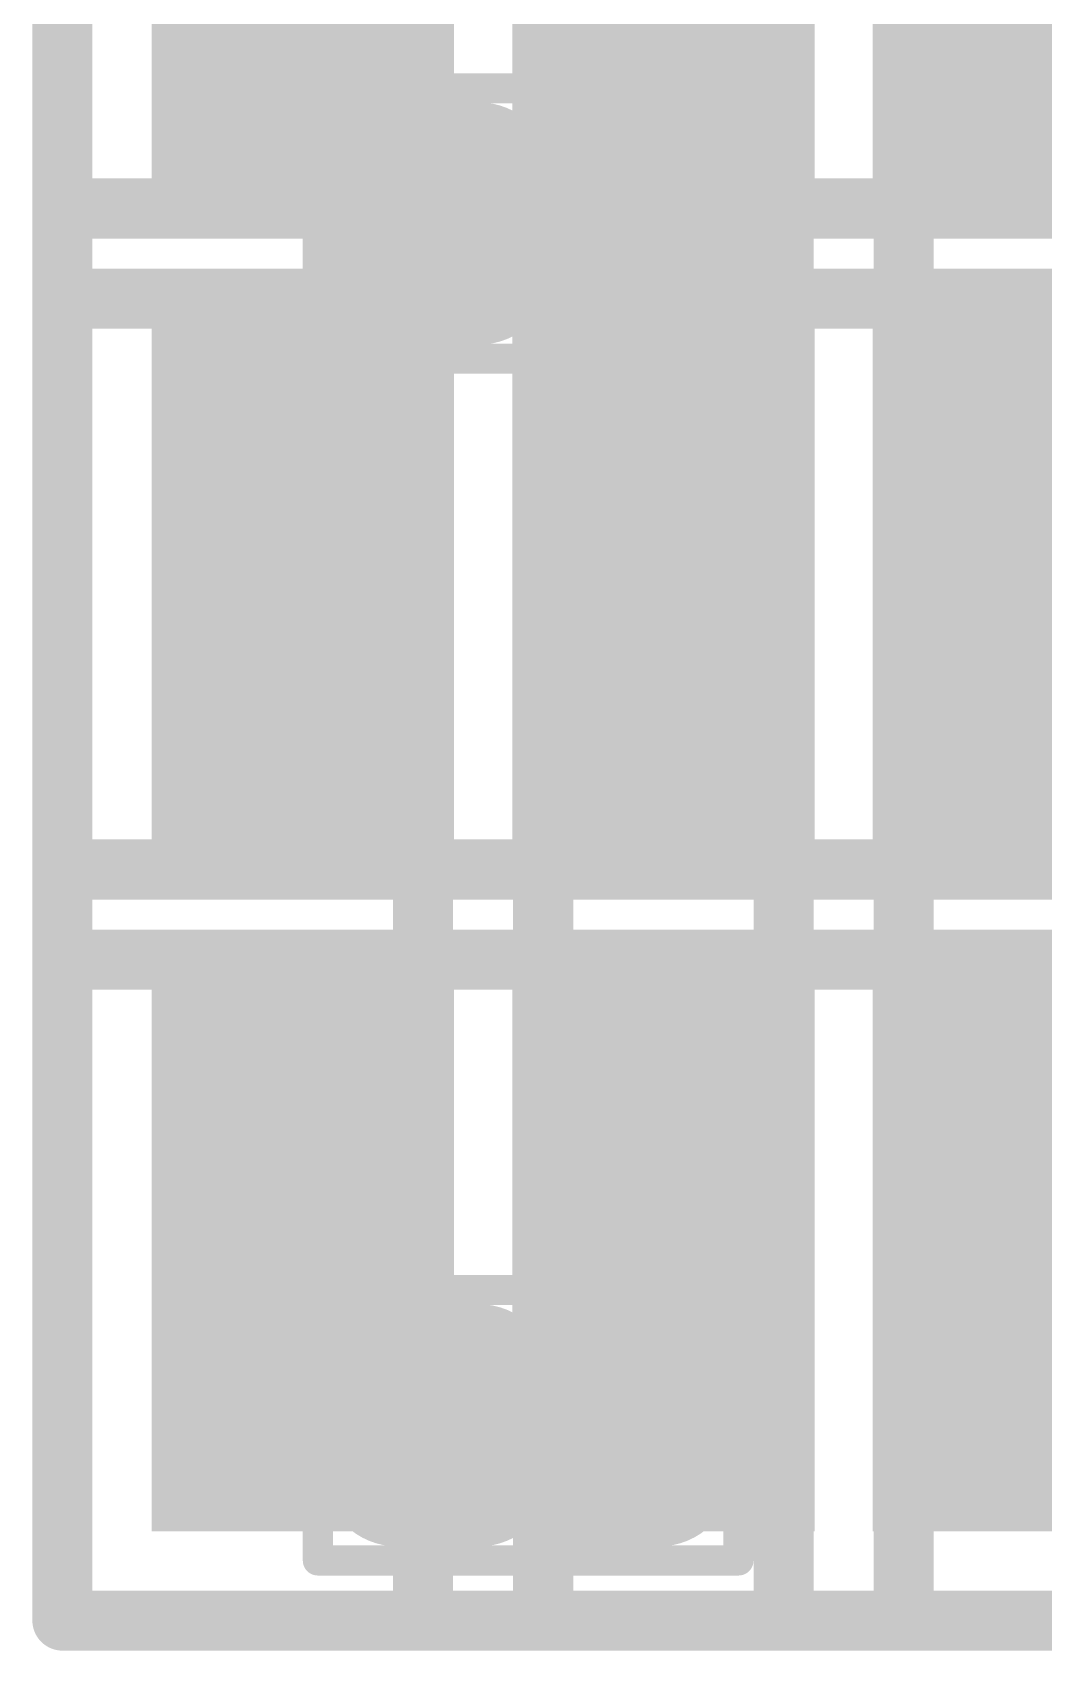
# Model space of a CAD drawing. Header units: millimetres. Extents: x 169 to 355, y 129 to 253.
# Drawn here: x 199.175 to 200.858, y 140.625 to 143.318 of the extents above; entities that cross this region are included whole.
import ezdxf

# ---------------------------------------------------------------- set-up
doc = ezdxf.new("R2010")
doc.units = ezdxf.units.MM
for name, color, linetype in [('BottomLayer', 5, 'Continuous'), ('BottomPaste', 16, 'Continuous'), ('BottomSolder', 6, 'Continuous'), ('Mechanical1', 6, 'Continuous'), ('Mechanical15', 56, 'Continuous'), ('TopLayer', 1, 'Continuous'), ('TopPaste', 8, 'Continuous'), ('TopSolder', 216, 'Continuous')]:
    doc.layers.add(name, color=color, linetype=linetype)

# ---------------------------------------------------------------- blocks, each defined once
blk = doc.blocks.new('R0201________B_250')
at = {"layer": 'BottomLayer'}
for points in [[(-0.075, -0.15), (-0.075, 0.15), (-0.375, -0.15), (-0.375, 0.15)], [(0.375, -0.15), (0.375, 0.15), (0.075, -0.15), (0.075, 0.15)]]:
    blk.add_solid(points, dxfattribs=at)
at = {"layer": 'BottomPaste'}
for points in [[(-0.075, -0.15), (-0.075, 0.15), (-0.375, -0.15), (-0.375, 0.15)], [(0.375, -0.15), (0.375, 0.15), (0.075, -0.15), (0.075, 0.15)]]:
    blk.add_solid(points, dxfattribs=at)
at = {"layer": 'BottomSolder'}
for points in [[(0.0266, -0.2516), (0.0266, 0.2516), (-0.4766, -0.2516), (-0.4766, 0.2516)], [(0.4766, -0.2516), (0.4766, 0.2516), (-0.0266, -0.2516), (-0.0266, 0.2516)]]:
    blk.add_solid(points, dxfattribs=at)
at = {"layer": 'Mechanical1', "const_width": 0.1}
for points in [[(-0.2999, 0.1499), (-0.2999, -0.15)], [(-0.2999, 0.1499), (0.3001, 0.1499)], [(0.3001, 0.1499), (0.3001, -0.15)], [(-0.2999, -0.15), (0.3001, -0.15)]]:
    blk.add_lwpolyline(points, dxfattribs=at)
at = {"layer": 'Mechanical1', "const_width": 0.05}
for points in [[(-0.3249, 0.1499, 1), (-0.2749, 0.1499, 1)], [(-0.3249, 0.1499, 1), (-0.2749, 0.1499, 1)], [(0.2751, 0.1499, 1), (0.3251, 0.1499, 1)], [(0.2751, 0.1499, 1), (0.3251, 0.1499, 1)], [(-0.3249, -0.15, 1), (-0.2749, -0.15, 1)], [(-0.3249, -0.15, 1), (-0.2749, -0.15, 1)], [(0.2751, -0.15, 1), (0.3251, -0.15, 1)], [(0.2751, -0.15, 1), (0.3251, -0.15, 1)]]:
    blk.add_lwpolyline(points, format="xyb", close=True, dxfattribs=at)
at = {"layer": 'Mechanical15', "const_width": 0.1}
for points in [[(-0.625, 0.4), (-0.625, -0.4)], [(-0.625, 0.4), (0.625, 0.4)], [(0.625, 0.4), (0.625, -0.4)], [(0, 0.15), (0, -0.15)], [(-0.15, 0), (0.15, 0)], [(-0.625, -0.4), (0.625, -0.4)]]:
    blk.add_lwpolyline(points, dxfattribs=at)
at = {"layer": 'Mechanical15', "const_width": 0.05}
for points in [[(-0.65, 0.4, 1), (-0.6, 0.4, 1)], [(-0.65, 0.4, 1), (-0.6, 0.4, 1)], [(0.6, 0.4, 1), (0.65, 0.4, 1)], [(0.6, 0.4, 1), (0.65, 0.4, 1)], [(-0.025, 0.15, 1), (0.025, 0.15, 1)], [(-0.175, 0, 1), (-0.125, 0, 1)], [(0.125, 0, 1), (0.175, 0, 1)], [(-0.025, -0.15, 1), (0.025, -0.15, 1)], [(-0.65, -0.4, 1), (-0.6, -0.4, 1)], [(-0.65, -0.4, 1), (-0.6, -0.4, 1)], [(0.6, -0.4, 1), (0.65, -0.4, 1)], [(0.6, -0.4, 1), (0.65, -0.4, 1)]]:
    blk.add_lwpolyline(points, format="xyb", close=True, dxfattribs=at)
blk = doc.blocks.new('R0201________B_256')
at = {"layer": 'BottomLayer'}
for points in [[(-0.075, -0.15), (-0.075, 0.15), (-0.375, -0.15), (-0.375, 0.15)], [(0.375, -0.15), (0.375, 0.15), (0.075, -0.15), (0.075, 0.15)]]:
    blk.add_solid(points, dxfattribs=at)
at = {"layer": 'BottomPaste'}
for points in [[(-0.075, -0.15), (-0.075, 0.15), (-0.375, -0.15), (-0.375, 0.15)], [(0.375, -0.15), (0.375, 0.15), (0.075, -0.15), (0.075, 0.15)]]:
    blk.add_solid(points, dxfattribs=at)
at = {"layer": 'BottomSolder'}
for points in [[(0.0266, -0.2516), (0.0266, 0.2516), (-0.4766, -0.2516), (-0.4766, 0.2516)], [(0.4766, -0.2516), (0.4766, 0.2516), (-0.0266, -0.2516), (-0.0266, 0.2516)]]:
    blk.add_solid(points, dxfattribs=at)
at = {"layer": 'Mechanical1', "const_width": 0.1}
for points in [[(-0.2999, 0.1499), (-0.2999, -0.15)], [(-0.2999, 0.1499), (0.3001, 0.1499)], [(0.3001, 0.1499), (0.3001, -0.15)], [(-0.2999, -0.15), (0.3001, -0.15)]]:
    blk.add_lwpolyline(points, dxfattribs=at)
at = {"layer": 'Mechanical1', "const_width": 0.05}
for points in [[(-0.3249, 0.1499, 1), (-0.2749, 0.1499, 1)], [(-0.3249, 0.1499, 1), (-0.2749, 0.1499, 1)], [(0.2751, 0.1499, 1), (0.3251, 0.1499, 1)], [(0.2751, 0.1499, 1), (0.3251, 0.1499, 1)], [(-0.3249, -0.15, 1), (-0.2749, -0.15, 1)], [(-0.3249, -0.15, 1), (-0.2749, -0.15, 1)], [(0.2751, -0.15, 1), (0.3251, -0.15, 1)], [(0.2751, -0.15, 1), (0.3251, -0.15, 1)]]:
    blk.add_lwpolyline(points, format="xyb", close=True, dxfattribs=at)
at = {"layer": 'Mechanical15', "const_width": 0.1}
for points in [[(-0.625, 0.4), (-0.625, -0.4)], [(-0.625, 0.4), (0.625, 0.4)], [(0.625, 0.4), (0.625, -0.4)], [(0, 0.15), (0, -0.15)], [(-0.15, 0), (0.15, 0)], [(-0.625, -0.4), (0.625, -0.4)]]:
    blk.add_lwpolyline(points, dxfattribs=at)
at = {"layer": 'Mechanical15', "const_width": 0.05}
for points in [[(-0.65, 0.4, 1), (-0.6, 0.4, 1)], [(-0.65, 0.4, 1), (-0.6, 0.4, 1)], [(0.6, 0.4, 1), (0.65, 0.4, 1)], [(0.6, 0.4, 1), (0.65, 0.4, 1)], [(-0.025, 0.15, 1), (0.025, 0.15, 1)], [(-0.175, 0, 1), (-0.125, 0, 1)], [(0.125, 0, 1), (0.175, 0, 1)], [(-0.025, -0.15, 1), (0.025, -0.15, 1)], [(-0.65, -0.4, 1), (-0.6, -0.4, 1)], [(-0.65, -0.4, 1), (-0.6, -0.4, 1)], [(0.6, -0.4, 1), (0.65, -0.4, 1)], [(0.6, -0.4, 1), (0.65, -0.4, 1)]]:
    blk.add_lwpolyline(points, format="xyb", close=True, dxfattribs=at)
blk = doc.blocks.new('R0201________B_260')
at = {"layer": 'BottomLayer'}
for points in [[(-0.075, -0.15), (-0.075, 0.15), (-0.375, -0.15), (-0.375, 0.15)], [(0.375, -0.15), (0.375, 0.15), (0.075, -0.15), (0.075, 0.15)]]:
    blk.add_solid(points, dxfattribs=at)
at = {"layer": 'BottomPaste'}
for points in [[(-0.075, -0.15), (-0.075, 0.15), (-0.375, -0.15), (-0.375, 0.15)], [(0.375, -0.15), (0.375, 0.15), (0.075, -0.15), (0.075, 0.15)]]:
    blk.add_solid(points, dxfattribs=at)
at = {"layer": 'BottomSolder'}
for points in [[(0.0266, -0.2516), (0.0266, 0.2516), (-0.4766, -0.2516), (-0.4766, 0.2516)], [(0.4766, -0.2516), (0.4766, 0.2516), (-0.0266, -0.2516), (-0.0266, 0.2516)]]:
    blk.add_solid(points, dxfattribs=at)
at = {"layer": 'Mechanical1', "const_width": 0.1}
for points in [[(-0.2999, 0.1499), (-0.2999, -0.15)], [(-0.2999, 0.1499), (0.3001, 0.1499)], [(0.3001, 0.1499), (0.3001, -0.15)], [(-0.2999, -0.15), (0.3001, -0.15)]]:
    blk.add_lwpolyline(points, dxfattribs=at)
at = {"layer": 'Mechanical1', "const_width": 0.05}
for points in [[(-0.3249, 0.1499, 1), (-0.2749, 0.1499, 1)], [(-0.3249, 0.1499, 1), (-0.2749, 0.1499, 1)], [(0.2751, 0.1499, 1), (0.3251, 0.1499, 1)], [(0.2751, 0.1499, 1), (0.3251, 0.1499, 1)], [(-0.3249, -0.15, 1), (-0.2749, -0.15, 1)], [(-0.3249, -0.15, 1), (-0.2749, -0.15, 1)], [(0.2751, -0.15, 1), (0.3251, -0.15, 1)], [(0.2751, -0.15, 1), (0.3251, -0.15, 1)]]:
    blk.add_lwpolyline(points, format="xyb", close=True, dxfattribs=at)
at = {"layer": 'Mechanical15', "const_width": 0.1}
for points in [[(-0.625, 0.4), (-0.625, -0.4)], [(-0.625, 0.4), (0.625, 0.4)], [(0.625, 0.4), (0.625, -0.4)], [(0, 0.15), (0, -0.15)], [(-0.15, 0), (0.15, 0)], [(-0.625, -0.4), (0.625, -0.4)]]:
    blk.add_lwpolyline(points, dxfattribs=at)
at = {"layer": 'Mechanical15', "const_width": 0.05}
for points in [[(-0.65, 0.4, 1), (-0.6, 0.4, 1)], [(-0.65, 0.4, 1), (-0.6, 0.4, 1)], [(0.6, 0.4, 1), (0.65, 0.4, 1)], [(0.6, 0.4, 1), (0.65, 0.4, 1)], [(-0.025, 0.15, 1), (0.025, 0.15, 1)], [(-0.175, 0, 1), (-0.125, 0, 1)], [(0.125, 0, 1), (0.175, 0, 1)], [(-0.025, -0.15, 1), (0.025, -0.15, 1)], [(-0.65, -0.4, 1), (-0.6, -0.4, 1)], [(-0.65, -0.4, 1), (-0.6, -0.4, 1)], [(0.6, -0.4, 1), (0.65, -0.4, 1)], [(0.6, -0.4, 1), (0.65, -0.4, 1)]]:
    blk.add_lwpolyline(points, format="xyb", close=True, dxfattribs=at)
blk = doc.blocks.new('R0201________B_268')
at = {"layer": 'BottomLayer'}
for points in [[(-0.075, -0.15), (-0.075, 0.15), (-0.375, -0.15), (-0.375, 0.15)], [(0.375, -0.15), (0.375, 0.15), (0.075, -0.15), (0.075, 0.15)]]:
    blk.add_solid(points, dxfattribs=at)
at = {"layer": 'BottomPaste'}
for points in [[(-0.075, -0.15), (-0.075, 0.15), (-0.375, -0.15), (-0.375, 0.15)], [(0.375, -0.15), (0.375, 0.15), (0.075, -0.15), (0.075, 0.15)]]:
    blk.add_solid(points, dxfattribs=at)
at = {"layer": 'BottomSolder'}
for points in [[(0.0266, -0.2516), (0.0266, 0.2516), (-0.4766, -0.2516), (-0.4766, 0.2516)], [(0.4766, -0.2516), (0.4766, 0.2516), (-0.0266, -0.2516), (-0.0266, 0.2516)]]:
    blk.add_solid(points, dxfattribs=at)
at = {"layer": 'Mechanical1', "const_width": 0.1}
for points in [[(-0.2999, 0.1499), (-0.2999, -0.15)], [(-0.2999, 0.1499), (0.3001, 0.1499)], [(0.3001, 0.1499), (0.3001, -0.15)], [(-0.2999, -0.15), (0.3001, -0.15)]]:
    blk.add_lwpolyline(points, dxfattribs=at)
at = {"layer": 'Mechanical1', "const_width": 0.05}
for points in [[(-0.3249, 0.1499, 1), (-0.2749, 0.1499, 1)], [(-0.3249, 0.1499, 1), (-0.2749, 0.1499, 1)], [(0.2751, 0.1499, 1), (0.3251, 0.1499, 1)], [(0.2751, 0.1499, 1), (0.3251, 0.1499, 1)], [(-0.3249, -0.15, 1), (-0.2749, -0.15, 1)], [(-0.3249, -0.15, 1), (-0.2749, -0.15, 1)], [(0.2751, -0.15, 1), (0.3251, -0.15, 1)], [(0.2751, -0.15, 1), (0.3251, -0.15, 1)]]:
    blk.add_lwpolyline(points, format="xyb", close=True, dxfattribs=at)
at = {"layer": 'Mechanical15', "const_width": 0.1}
for points in [[(-0.625, 0.4), (-0.625, -0.4)], [(-0.625, 0.4), (0.625, 0.4)], [(0.625, 0.4), (0.625, -0.4)], [(0, 0.15), (0, -0.15)], [(-0.15, 0), (0.15, 0)], [(-0.625, -0.4), (0.625, -0.4)]]:
    blk.add_lwpolyline(points, dxfattribs=at)
at = {"layer": 'Mechanical15', "const_width": 0.05}
for points in [[(-0.65, 0.4, 1), (-0.6, 0.4, 1)], [(-0.65, 0.4, 1), (-0.6, 0.4, 1)], [(0.6, 0.4, 1), (0.65, 0.4, 1)], [(0.6, 0.4, 1), (0.65, 0.4, 1)], [(-0.025, 0.15, 1), (0.025, 0.15, 1)], [(-0.175, 0, 1), (-0.125, 0, 1)], [(0.125, 0, 1), (0.175, 0, 1)], [(-0.025, -0.15, 1), (0.025, -0.15, 1)], [(-0.65, -0.4, 1), (-0.6, -0.4, 1)], [(-0.65, -0.4, 1), (-0.6, -0.4, 1)], [(0.6, -0.4, 1), (0.65, -0.4, 1)], [(0.6, -0.4, 1), (0.65, -0.4, 1)]]:
    blk.add_lwpolyline(points, format="xyb", close=True, dxfattribs=at)
blk = doc.blocks.new('R0201________B_278')
at = {"layer": 'BottomLayer'}
for points in [[(-0.075, -0.15), (-0.075, 0.15), (-0.375, -0.15), (-0.375, 0.15)], [(0.375, -0.15), (0.375, 0.15), (0.075, -0.15), (0.075, 0.15)]]:
    blk.add_solid(points, dxfattribs=at)
at = {"layer": 'BottomPaste'}
for points in [[(-0.075, -0.15), (-0.075, 0.15), (-0.375, -0.15), (-0.375, 0.15)], [(0.375, -0.15), (0.375, 0.15), (0.075, -0.15), (0.075, 0.15)]]:
    blk.add_solid(points, dxfattribs=at)
at = {"layer": 'BottomSolder'}
for points in [[(0.0266, -0.2516), (0.0266, 0.2516), (-0.4766, -0.2516), (-0.4766, 0.2516)], [(0.4766, -0.2516), (0.4766, 0.2516), (-0.0266, -0.2516), (-0.0266, 0.2516)]]:
    blk.add_solid(points, dxfattribs=at)
at = {"layer": 'Mechanical1', "const_width": 0.1}
for points in [[(-0.2999, 0.1499), (-0.2999, -0.15)], [(-0.2999, 0.1499), (0.3001, 0.1499)], [(0.3001, 0.1499), (0.3001, -0.15)], [(-0.2999, -0.15), (0.3001, -0.15)]]:
    blk.add_lwpolyline(points, dxfattribs=at)
at = {"layer": 'Mechanical1', "const_width": 0.05}
for points in [[(-0.3249, 0.1499, 1), (-0.2749, 0.1499, 1)], [(-0.3249, 0.1499, 1), (-0.2749, 0.1499, 1)], [(0.2751, 0.1499, 1), (0.3251, 0.1499, 1)], [(0.2751, 0.1499, 1), (0.3251, 0.1499, 1)], [(-0.3249, -0.15, 1), (-0.2749, -0.15, 1)], [(-0.3249, -0.15, 1), (-0.2749, -0.15, 1)], [(0.2751, -0.15, 1), (0.3251, -0.15, 1)], [(0.2751, -0.15, 1), (0.3251, -0.15, 1)]]:
    blk.add_lwpolyline(points, format="xyb", close=True, dxfattribs=at)
at = {"layer": 'Mechanical15', "const_width": 0.1}
for points in [[(-0.625, 0.4), (-0.625, -0.4)], [(-0.625, 0.4), (0.625, 0.4)], [(0.625, 0.4), (0.625, -0.4)], [(0, 0.15), (0, -0.15)], [(-0.15, 0), (0.15, 0)], [(-0.625, -0.4), (0.625, -0.4)]]:
    blk.add_lwpolyline(points, dxfattribs=at)
at = {"layer": 'Mechanical15', "const_width": 0.05}
for points in [[(-0.65, 0.4, 1), (-0.6, 0.4, 1)], [(-0.65, 0.4, 1), (-0.6, 0.4, 1)], [(0.6, 0.4, 1), (0.65, 0.4, 1)], [(0.6, 0.4, 1), (0.65, 0.4, 1)], [(-0.025, 0.15, 1), (0.025, 0.15, 1)], [(-0.175, 0, 1), (-0.125, 0, 1)], [(0.125, 0, 1), (0.175, 0, 1)], [(-0.025, -0.15, 1), (0.025, -0.15, 1)], [(-0.65, -0.4, 1), (-0.6, -0.4, 1)], [(-0.65, -0.4, 1), (-0.6, -0.4, 1)], [(0.6, -0.4, 1), (0.65, -0.4, 1)], [(0.6, -0.4, 1), (0.65, -0.4, 1)]]:
    blk.add_lwpolyline(points, format="xyb", close=True, dxfattribs=at)
blk = doc.blocks.new('R0201________B_301')
at = {"layer": 'BottomLayer'}
for points in [[(-0.075, -0.15), (-0.075, 0.15), (-0.375, -0.15), (-0.375, 0.15)], [(0.375, -0.15), (0.375, 0.15), (0.075, -0.15), (0.075, 0.15)]]:
    blk.add_solid(points, dxfattribs=at)
at = {"layer": 'BottomPaste'}
for points in [[(-0.075, -0.15), (-0.075, 0.15), (-0.375, -0.15), (-0.375, 0.15)], [(0.375, -0.15), (0.375, 0.15), (0.075, -0.15), (0.075, 0.15)]]:
    blk.add_solid(points, dxfattribs=at)
at = {"layer": 'BottomSolder'}
for points in [[(0.0266, -0.2516), (0.0266, 0.2516), (-0.4766, -0.2516), (-0.4766, 0.2516)], [(0.4766, -0.2516), (0.4766, 0.2516), (-0.0266, -0.2516), (-0.0266, 0.2516)]]:
    blk.add_solid(points, dxfattribs=at)
at = {"layer": 'Mechanical1', "const_width": 0.1}
for points in [[(-0.2999, 0.1499), (-0.2999, -0.15)], [(-0.2999, 0.1499), (0.3001, 0.1499)], [(0.3001, 0.1499), (0.3001, -0.15)], [(-0.2999, -0.15), (0.3001, -0.15)]]:
    blk.add_lwpolyline(points, dxfattribs=at)
at = {"layer": 'Mechanical1', "const_width": 0.05}
for points in [[(-0.3249, 0.1499, 1), (-0.2749, 0.1499, 1)], [(-0.3249, 0.1499, 1), (-0.2749, 0.1499, 1)], [(0.2751, 0.1499, 1), (0.3251, 0.1499, 1)], [(0.2751, 0.1499, 1), (0.3251, 0.1499, 1)], [(-0.3249, -0.15, 1), (-0.2749, -0.15, 1)], [(-0.3249, -0.15, 1), (-0.2749, -0.15, 1)], [(0.2751, -0.15, 1), (0.3251, -0.15, 1)], [(0.2751, -0.15, 1), (0.3251, -0.15, 1)]]:
    blk.add_lwpolyline(points, format="xyb", close=True, dxfattribs=at)
at = {"layer": 'Mechanical15', "const_width": 0.1}
for points in [[(-0.625, 0.4), (-0.625, -0.4)], [(-0.625, 0.4), (0.625, 0.4)], [(0.625, 0.4), (0.625, -0.4)], [(0, 0.15), (0, -0.15)], [(-0.15, 0), (0.15, 0)], [(-0.625, -0.4), (0.625, -0.4)]]:
    blk.add_lwpolyline(points, dxfattribs=at)
at = {"layer": 'Mechanical15', "const_width": 0.05}
for points in [[(-0.65, 0.4, 1), (-0.6, 0.4, 1)], [(-0.65, 0.4, 1), (-0.6, 0.4, 1)], [(0.6, 0.4, 1), (0.65, 0.4, 1)], [(0.6, 0.4, 1), (0.65, 0.4, 1)], [(-0.025, 0.15, 1), (0.025, 0.15, 1)], [(-0.175, 0, 1), (-0.125, 0, 1)], [(0.125, 0, 1), (0.175, 0, 1)], [(-0.025, -0.15, 1), (0.025, -0.15, 1)], [(-0.65, -0.4, 1), (-0.6, -0.4, 1)], [(-0.65, -0.4, 1), (-0.6, -0.4, 1)], [(0.6, -0.4, 1), (0.65, -0.4, 1)], [(0.6, -0.4, 1), (0.65, -0.4, 1)]]:
    blk.add_lwpolyline(points, format="xyb", close=True, dxfattribs=at)
blk = doc.blocks.new('R0201________B_309')
at = {"layer": 'BottomLayer'}
for points in [[(-0.075, -0.15), (-0.075, 0.15), (-0.375, -0.15), (-0.375, 0.15)], [(0.375, -0.15), (0.375, 0.15), (0.075, -0.15), (0.075, 0.15)]]:
    blk.add_solid(points, dxfattribs=at)
at = {"layer": 'BottomPaste'}
for points in [[(-0.075, -0.15), (-0.075, 0.15), (-0.375, -0.15), (-0.375, 0.15)], [(0.375, -0.15), (0.375, 0.15), (0.075, -0.15), (0.075, 0.15)]]:
    blk.add_solid(points, dxfattribs=at)
at = {"layer": 'BottomSolder'}
for points in [[(0.0266, -0.2516), (0.0266, 0.2516), (-0.4766, -0.2516), (-0.4766, 0.2516)], [(0.4766, -0.2516), (0.4766, 0.2516), (-0.0266, -0.2516), (-0.0266, 0.2516)]]:
    blk.add_solid(points, dxfattribs=at)
at = {"layer": 'Mechanical1', "const_width": 0.1}
for points in [[(-0.2999, 0.1499), (-0.2999, -0.15)], [(-0.2999, 0.1499), (0.3001, 0.1499)], [(0.3001, 0.1499), (0.3001, -0.15)], [(-0.2999, -0.15), (0.3001, -0.15)]]:
    blk.add_lwpolyline(points, dxfattribs=at)
at = {"layer": 'Mechanical1', "const_width": 0.05}
for points in [[(-0.3249, 0.1499, 1), (-0.2749, 0.1499, 1)], [(-0.3249, 0.1499, 1), (-0.2749, 0.1499, 1)], [(0.2751, 0.1499, 1), (0.3251, 0.1499, 1)], [(0.2751, 0.1499, 1), (0.3251, 0.1499, 1)], [(-0.3249, -0.15, 1), (-0.2749, -0.15, 1)], [(-0.3249, -0.15, 1), (-0.2749, -0.15, 1)], [(0.2751, -0.15, 1), (0.3251, -0.15, 1)], [(0.2751, -0.15, 1), (0.3251, -0.15, 1)]]:
    blk.add_lwpolyline(points, format="xyb", close=True, dxfattribs=at)
at = {"layer": 'Mechanical15', "const_width": 0.1}
for points in [[(-0.625, 0.4), (-0.625, -0.4)], [(-0.625, 0.4), (0.625, 0.4)], [(0.625, 0.4), (0.625, -0.4)], [(0, 0.15), (0, -0.15)], [(-0.15, 0), (0.15, 0)], [(-0.625, -0.4), (0.625, -0.4)]]:
    blk.add_lwpolyline(points, dxfattribs=at)
at = {"layer": 'Mechanical15', "const_width": 0.05}
for points in [[(-0.65, 0.4, 1), (-0.6, 0.4, 1)], [(-0.65, 0.4, 1), (-0.6, 0.4, 1)], [(0.6, 0.4, 1), (0.65, 0.4, 1)], [(0.6, 0.4, 1), (0.65, 0.4, 1)], [(-0.025, 0.15, 1), (0.025, 0.15, 1)], [(-0.175, 0, 1), (-0.125, 0, 1)], [(0.125, 0, 1), (0.175, 0, 1)], [(-0.025, -0.15, 1), (0.025, -0.15, 1)], [(-0.65, -0.4, 1), (-0.6, -0.4, 1)], [(-0.65, -0.4, 1), (-0.6, -0.4, 1)], [(0.6, -0.4, 1), (0.65, -0.4, 1)], [(0.6, -0.4, 1), (0.65, -0.4, 1)]]:
    blk.add_lwpolyline(points, format="xyb", close=True, dxfattribs=at)
blk = doc.blocks.new('R0201________B_321')
at = {"layer": 'BottomLayer'}
for points in [[(-0.075, -0.15), (-0.075, 0.15), (-0.375, -0.15), (-0.375, 0.15)], [(0.375, -0.15), (0.375, 0.15), (0.075, -0.15), (0.075, 0.15)]]:
    blk.add_solid(points, dxfattribs=at)
at = {"layer": 'BottomPaste'}
for points in [[(-0.075, -0.15), (-0.075, 0.15), (-0.375, -0.15), (-0.375, 0.15)], [(0.375, -0.15), (0.375, 0.15), (0.075, -0.15), (0.075, 0.15)]]:
    blk.add_solid(points, dxfattribs=at)
at = {"layer": 'BottomSolder'}
for points in [[(0.0266, -0.2516), (0.0266, 0.2516), (-0.4766, -0.2516), (-0.4766, 0.2516)], [(0.4766, -0.2516), (0.4766, 0.2516), (-0.0266, -0.2516), (-0.0266, 0.2516)]]:
    blk.add_solid(points, dxfattribs=at)
at = {"layer": 'Mechanical1', "const_width": 0.1}
for points in [[(-0.2999, 0.1499), (-0.2999, -0.15)], [(-0.2999, 0.1499), (0.3001, 0.1499)], [(0.3001, 0.1499), (0.3001, -0.15)], [(-0.2999, -0.15), (0.3001, -0.15)]]:
    blk.add_lwpolyline(points, dxfattribs=at)
at = {"layer": 'Mechanical1', "const_width": 0.05}
for points in [[(-0.3249, 0.1499, 1), (-0.2749, 0.1499, 1)], [(-0.3249, 0.1499, 1), (-0.2749, 0.1499, 1)], [(0.2751, 0.1499, 1), (0.3251, 0.1499, 1)], [(0.2751, 0.1499, 1), (0.3251, 0.1499, 1)], [(-0.3249, -0.15, 1), (-0.2749, -0.15, 1)], [(-0.3249, -0.15, 1), (-0.2749, -0.15, 1)], [(0.2751, -0.15, 1), (0.3251, -0.15, 1)], [(0.2751, -0.15, 1), (0.3251, -0.15, 1)]]:
    blk.add_lwpolyline(points, format="xyb", close=True, dxfattribs=at)
at = {"layer": 'Mechanical15', "const_width": 0.1}
for points in [[(-0.625, 0.4), (-0.625, -0.4)], [(-0.625, 0.4), (0.625, 0.4)], [(0.625, 0.4), (0.625, -0.4)], [(0, 0.15), (0, -0.15)], [(-0.15, 0), (0.15, 0)], [(-0.625, -0.4), (0.625, -0.4)]]:
    blk.add_lwpolyline(points, dxfattribs=at)
at = {"layer": 'Mechanical15', "const_width": 0.05}
for points in [[(-0.65, 0.4, 1), (-0.6, 0.4, 1)], [(-0.65, 0.4, 1), (-0.6, 0.4, 1)], [(0.6, 0.4, 1), (0.65, 0.4, 1)], [(0.6, 0.4, 1), (0.65, 0.4, 1)], [(-0.025, 0.15, 1), (0.025, 0.15, 1)], [(-0.175, 0, 1), (-0.125, 0, 1)], [(0.125, 0, 1), (0.175, 0, 1)], [(-0.025, -0.15, 1), (0.025, -0.15, 1)], [(-0.65, -0.4, 1), (-0.6, -0.4, 1)], [(-0.65, -0.4, 1), (-0.6, -0.4, 1)], [(0.6, -0.4, 1), (0.65, -0.4, 1)], [(0.6, -0.4, 1), (0.65, -0.4, 1)]]:
    blk.add_lwpolyline(points, format="xyb", close=True, dxfattribs=at)
blk = doc.blocks.new('R0201________B_341')
at = {"layer": 'BottomLayer'}
for points in [[(-0.075, -0.15), (-0.075, 0.15), (-0.375, -0.15), (-0.375, 0.15)], [(0.375, -0.15), (0.375, 0.15), (0.075, -0.15), (0.075, 0.15)]]:
    blk.add_solid(points, dxfattribs=at)
at = {"layer": 'BottomPaste'}
for points in [[(-0.075, -0.15), (-0.075, 0.15), (-0.375, -0.15), (-0.375, 0.15)], [(0.375, -0.15), (0.375, 0.15), (0.075, -0.15), (0.075, 0.15)]]:
    blk.add_solid(points, dxfattribs=at)
at = {"layer": 'BottomSolder'}
for points in [[(0.0266, -0.2516), (0.0266, 0.2516), (-0.4766, -0.2516), (-0.4766, 0.2516)], [(0.4766, -0.2516), (0.4766, 0.2516), (-0.0266, -0.2516), (-0.0266, 0.2516)]]:
    blk.add_solid(points, dxfattribs=at)
at = {"layer": 'Mechanical1', "const_width": 0.1}
for points in [[(-0.2999, 0.1499), (-0.2999, -0.15)], [(-0.2999, 0.1499), (0.3001, 0.1499)], [(0.3001, 0.1499), (0.3001, -0.15)], [(-0.2999, -0.15), (0.3001, -0.15)]]:
    blk.add_lwpolyline(points, dxfattribs=at)
at = {"layer": 'Mechanical1', "const_width": 0.05}
for points in [[(-0.3249, 0.1499, 1), (-0.2749, 0.1499, 1)], [(-0.3249, 0.1499, 1), (-0.2749, 0.1499, 1)], [(0.2751, 0.1499, 1), (0.3251, 0.1499, 1)], [(0.2751, 0.1499, 1), (0.3251, 0.1499, 1)], [(-0.3249, -0.15, 1), (-0.2749, -0.15, 1)], [(-0.3249, -0.15, 1), (-0.2749, -0.15, 1)], [(0.2751, -0.15, 1), (0.3251, -0.15, 1)], [(0.2751, -0.15, 1), (0.3251, -0.15, 1)]]:
    blk.add_lwpolyline(points, format="xyb", close=True, dxfattribs=at)
at = {"layer": 'Mechanical15', "const_width": 0.1}
for points in [[(-0.625, 0.4), (-0.625, -0.4)], [(-0.625, 0.4), (0.625, 0.4)], [(0.625, 0.4), (0.625, -0.4)], [(0, 0.15), (0, -0.15)], [(-0.15, 0), (0.15, 0)], [(-0.625, -0.4), (0.625, -0.4)]]:
    blk.add_lwpolyline(points, dxfattribs=at)
at = {"layer": 'Mechanical15', "const_width": 0.05}
for points in [[(-0.65, 0.4, 1), (-0.6, 0.4, 1)], [(-0.65, 0.4, 1), (-0.6, 0.4, 1)], [(0.6, 0.4, 1), (0.65, 0.4, 1)], [(0.6, 0.4, 1), (0.65, 0.4, 1)], [(-0.025, 0.15, 1), (0.025, 0.15, 1)], [(-0.175, 0, 1), (-0.125, 0, 1)], [(0.125, 0, 1), (0.175, 0, 1)], [(-0.025, -0.15, 1), (0.025, -0.15, 1)], [(-0.65, -0.4, 1), (-0.6, -0.4, 1)], [(-0.65, -0.4, 1), (-0.6, -0.4, 1)], [(0.6, -0.4, 1), (0.65, -0.4, 1)], [(0.6, -0.4, 1), (0.65, -0.4, 1)]]:
    blk.add_lwpolyline(points, format="xyb", close=True, dxfattribs=at)
blk = doc.blocks.new('R01005_1594')
at = {"layer": 'Mechanical1', "const_width": 0.05}
for points in [[(0.2001, 0.1001), (-0.1999, 0.1001)], [(-0.1999, 0.1001), (-0.1999, -0.0999)], [(0.2001, 0.1001), (0.2001, -0.0999)], [(0.2001, -0.0999), (-0.1999, -0.0999)]]:
    blk.add_lwpolyline(points, dxfattribs=at)
at = {"layer": 'Mechanical1', "const_width": 0.025}
for points in [[(-0.2124, 0.1001, 1), (-0.1874, 0.1001, 1)], [(-0.2124, 0.1001, 1), (-0.1874, 0.1001, 1)], [(0.1876, 0.1001, 1), (0.2126, 0.1001, 1)], [(0.1876, 0.1001, 1), (0.2126, 0.1001, 1)], [(-0.2124, -0.0999, 1), (-0.1874, -0.0999, 1)], [(-0.2124, -0.0999, 1), (-0.1874, -0.0999, 1)], [(0.1876, -0.0999, 1), (0.2126, -0.0999, 1)], [(0.1876, -0.0999, 1), (0.2126, -0.0999, 1)]]:
    blk.add_lwpolyline(points, format="xyb", close=True, dxfattribs=at)
at = {"layer": 'Mechanical15', "const_width": 0.05}
for points in [[(0.35, 0.225), (-0.35, 0.225)], [(-0.35, 0.225), (-0.35, -0.225)], [(0.35, 0.225), (0.35, -0.225)], [(0, 0.125), (0, -0.125)], [(0.15, 0), (-0.15, 0)], [(0.35, -0.225), (-0.35, -0.225)]]:
    blk.add_lwpolyline(points, dxfattribs=at)
at = {"layer": 'Mechanical15', "const_width": 0.025}
for points in [[(-0.3625, 0.225, 1), (-0.3375, 0.225, 1)], [(-0.3625, 0.225, 1), (-0.3375, 0.225, 1)], [(0.3375, 0.225, 1), (0.3625, 0.225, 1)], [(0.3375, 0.225, 1), (0.3625, 0.225, 1)], [(-0.0125, 0.125, 1), (0.0125, 0.125, 1)], [(-0.1625, 0, 1), (-0.1375, 0, 1)], [(0.1375, 0, 1), (0.1625, 0, 1)], [(-0.0125, -0.125, 1), (0.0125, -0.125, 1)], [(-0.3625, -0.225, 1), (-0.3375, -0.225, 1)], [(-0.3625, -0.225, 1), (-0.3375, -0.225, 1)], [(0.3375, -0.225, 1), (0.3625, -0.225, 1)], [(0.3375, -0.225, 1), (0.3625, -0.225, 1)]]:
    blk.add_lwpolyline(points, format="xyb", close=True, dxfattribs=at)
at = {"layer": 'TopLayer', "const_width": 0.0225}
for points in [[(-0.2287, 0.0775, 1), (-0.2063, 0.0775, 1)], [(-0.0937, 0.0775, 1), (-0.0712, 0.0775, 1)], [(0.0712, 0.0775, 1), (0.0937, 0.0775, 1)], [(0.2063, 0.0775, 1), (0.2287, 0.0775, 1)], [(-0.2287, -0.0775, 1), (-0.2063, -0.0775, 1)], [(-0.0937, -0.0775, 1), (-0.0712, -0.0775, 1)], [(0.0712, -0.0775, 1), (0.0937, -0.0775, 1)], [(0.2063, -0.0775, 1), (0.2287, -0.0775, 1)]]:
    blk.add_lwpolyline(points, format="xyb", close=True, dxfattribs=at)
at = {"layer": 'TopLayer'}
for points in [[(-0.2175, 0.1), (-0.2175, -0.1), (-0.0825, 0.1), (-0.0825, -0.1)], [(0.0825, 0.1), (0.0825, -0.1), (0.2175, 0.1), (0.2175, -0.1)], [(-0.24, 0.0775), (-0.24, -0.0775), (-0.06, 0.0775), (-0.06, -0.0775)], [(0.06, 0.0775), (0.06, -0.0775), (0.24, 0.0775), (0.24, -0.0775)]]:
    blk.add_solid(points, dxfattribs=at)
at = {"layer": 'TopPaste', "const_width": 0.0225}
for points in [[(-0.2287, 0.0775, 1), (-0.2063, 0.0775, 1)], [(-0.0937, 0.0775, 1), (-0.0712, 0.0775, 1)], [(0.0712, 0.0775, 1), (0.0937, 0.0775, 1)], [(0.2063, 0.0775, 1), (0.2287, 0.0775, 1)], [(-0.2287, -0.0775, 1), (-0.2063, -0.0775, 1)], [(-0.0937, -0.0775, 1), (-0.0712, -0.0775, 1)], [(0.0712, -0.0775, 1), (0.0937, -0.0775, 1)], [(0.2063, -0.0775, 1), (0.2287, -0.0775, 1)]]:
    blk.add_lwpolyline(points, format="xyb", close=True, dxfattribs=at)
at = {"layer": 'TopPaste'}
for points in [[(-0.2175, 0.1), (-0.2175, -0.1), (-0.0825, 0.1), (-0.0825, -0.1)], [(0.0825, 0.1), (0.0825, -0.1), (0.2175, 0.1), (0.2175, -0.1)], [(-0.24, 0.0775), (-0.24, -0.0775), (-0.06, 0.0775), (-0.06, -0.0775)], [(0.06, 0.0775), (0.06, -0.0775), (0.24, 0.0775), (0.24, -0.0775)]]:
    blk.add_solid(points, dxfattribs=at)
at = {"layer": 'TopSolder', "const_width": 0.1241}
for points in [[(-0.2795, 0.0775, 1), (-0.1555, 0.0775, 1)], [(-0.1445, 0.0775, 1), (-0.0204, 0.0775, 1)], [(0.0204, 0.0775, 1), (0.1445, 0.0775, 1)], [(0.1555, 0.0775, 1), (0.2795, 0.0775, 1)], [(-0.2795, -0.0775, 1), (-0.1555, -0.0775, 1)], [(-0.1445, -0.0775, 1), (-0.0204, -0.0775, 1)], [(0.0204, -0.0775, 1), (0.1445, -0.0775, 1)], [(0.1555, -0.0775, 1), (0.2795, -0.0775, 1)]]:
    blk.add_lwpolyline(points, format="xyb", close=True, dxfattribs=at)
at = {"layer": 'TopSolder'}
for points in [[(-0.2175, 0.2016), (-0.2175, -0.2016), (-0.0825, 0.2016), (-0.0825, -0.2016)], [(0.0825, 0.2016), (0.0825, -0.2016), (0.2175, 0.2016), (0.2175, -0.2016)], [(-0.3416, 0.0775), (-0.3416, -0.0775), (0.0416, 0.0775), (0.0416, -0.0775)], [(-0.0416, 0.0775), (-0.0416, -0.0775), (0.3416, 0.0775), (0.3416, -0.0775)]]:
    blk.add_solid(points, dxfattribs=at)
blk = doc.blocks.new('R01005_1595')
at = {"layer": 'Mechanical1', "const_width": 0.05}
for points in [[(0.2001, 0.1001), (-0.1999, 0.1001)], [(-0.1999, 0.1001), (-0.1999, -0.0999)], [(0.2001, 0.1001), (0.2001, -0.0999)], [(0.2001, -0.0999), (-0.1999, -0.0999)]]:
    blk.add_lwpolyline(points, dxfattribs=at)
at = {"layer": 'Mechanical1', "const_width": 0.025}
for points in [[(-0.2124, 0.1001, 1), (-0.1874, 0.1001, 1)], [(-0.2124, 0.1001, 1), (-0.1874, 0.1001, 1)], [(0.1876, 0.1001, 1), (0.2126, 0.1001, 1)], [(0.1876, 0.1001, 1), (0.2126, 0.1001, 1)], [(-0.2124, -0.0999, 1), (-0.1874, -0.0999, 1)], [(-0.2124, -0.0999, 1), (-0.1874, -0.0999, 1)], [(0.1876, -0.0999, 1), (0.2126, -0.0999, 1)], [(0.1876, -0.0999, 1), (0.2126, -0.0999, 1)]]:
    blk.add_lwpolyline(points, format="xyb", close=True, dxfattribs=at)
at = {"layer": 'Mechanical15', "const_width": 0.05}
for points in [[(0.35, 0.225), (-0.35, 0.225)], [(-0.35, 0.225), (-0.35, -0.225)], [(0.35, 0.225), (0.35, -0.225)], [(0, 0.125), (0, -0.125)], [(0.15, 0), (-0.15, 0)], [(0.35, -0.225), (-0.35, -0.225)]]:
    blk.add_lwpolyline(points, dxfattribs=at)
at = {"layer": 'Mechanical15', "const_width": 0.025}
for points in [[(-0.3625, 0.225, 1), (-0.3375, 0.225, 1)], [(-0.3625, 0.225, 1), (-0.3375, 0.225, 1)], [(0.3375, 0.225, 1), (0.3625, 0.225, 1)], [(0.3375, 0.225, 1), (0.3625, 0.225, 1)], [(-0.0125, 0.125, 1), (0.0125, 0.125, 1)], [(-0.1625, 0, 1), (-0.1375, 0, 1)], [(0.1375, 0, 1), (0.1625, 0, 1)], [(-0.0125, -0.125, 1), (0.0125, -0.125, 1)], [(-0.3625, -0.225, 1), (-0.3375, -0.225, 1)], [(-0.3625, -0.225, 1), (-0.3375, -0.225, 1)], [(0.3375, -0.225, 1), (0.3625, -0.225, 1)], [(0.3375, -0.225, 1), (0.3625, -0.225, 1)]]:
    blk.add_lwpolyline(points, format="xyb", close=True, dxfattribs=at)
at = {"layer": 'TopLayer', "const_width": 0.0225}
for points in [[(-0.2287, 0.0775, 1), (-0.2063, 0.0775, 1)], [(-0.0937, 0.0775, 1), (-0.0712, 0.0775, 1)], [(0.0712, 0.0775, 1), (0.0937, 0.0775, 1)], [(0.2063, 0.0775, 1), (0.2287, 0.0775, 1)], [(-0.2287, -0.0775, 1), (-0.2063, -0.0775, 1)], [(-0.0937, -0.0775, 1), (-0.0712, -0.0775, 1)], [(0.0712, -0.0775, 1), (0.0937, -0.0775, 1)], [(0.2063, -0.0775, 1), (0.2287, -0.0775, 1)]]:
    blk.add_lwpolyline(points, format="xyb", close=True, dxfattribs=at)
at = {"layer": 'TopLayer'}
for points in [[(-0.2175, 0.1), (-0.2175, -0.1), (-0.0825, 0.1), (-0.0825, -0.1)], [(0.0825, 0.1), (0.0825, -0.1), (0.2175, 0.1), (0.2175, -0.1)], [(-0.24, 0.0775), (-0.24, -0.0775), (-0.06, 0.0775), (-0.06, -0.0775)], [(0.06, 0.0775), (0.06, -0.0775), (0.24, 0.0775), (0.24, -0.0775)]]:
    blk.add_solid(points, dxfattribs=at)
at = {"layer": 'TopPaste', "const_width": 0.0225}
for points in [[(-0.2287, 0.0775, 1), (-0.2063, 0.0775, 1)], [(-0.0937, 0.0775, 1), (-0.0712, 0.0775, 1)], [(0.0712, 0.0775, 1), (0.0937, 0.0775, 1)], [(0.2063, 0.0775, 1), (0.2287, 0.0775, 1)], [(-0.2287, -0.0775, 1), (-0.2063, -0.0775, 1)], [(-0.0937, -0.0775, 1), (-0.0712, -0.0775, 1)], [(0.0712, -0.0775, 1), (0.0937, -0.0775, 1)], [(0.2063, -0.0775, 1), (0.2287, -0.0775, 1)]]:
    blk.add_lwpolyline(points, format="xyb", close=True, dxfattribs=at)
at = {"layer": 'TopPaste'}
for points in [[(-0.2175, 0.1), (-0.2175, -0.1), (-0.0825, 0.1), (-0.0825, -0.1)], [(0.0825, 0.1), (0.0825, -0.1), (0.2175, 0.1), (0.2175, -0.1)], [(-0.24, 0.0775), (-0.24, -0.0775), (-0.06, 0.0775), (-0.06, -0.0775)], [(0.06, 0.0775), (0.06, -0.0775), (0.24, 0.0775), (0.24, -0.0775)]]:
    blk.add_solid(points, dxfattribs=at)
at = {"layer": 'TopSolder', "const_width": 0.1241}
for points in [[(-0.2795, 0.0775, 1), (-0.1555, 0.0775, 1)], [(-0.1445, 0.0775, 1), (-0.0204, 0.0775, 1)], [(0.0204, 0.0775, 1), (0.1445, 0.0775, 1)], [(0.1555, 0.0775, 1), (0.2795, 0.0775, 1)], [(-0.2795, -0.0775, 1), (-0.1555, -0.0775, 1)], [(-0.1445, -0.0775, 1), (-0.0204, -0.0775, 1)], [(0.0204, -0.0775, 1), (0.1445, -0.0775, 1)], [(0.1555, -0.0775, 1), (0.2795, -0.0775, 1)]]:
    blk.add_lwpolyline(points, format="xyb", close=True, dxfattribs=at)
at = {"layer": 'TopSolder'}
for points in [[(-0.2175, 0.2016), (-0.2175, -0.2016), (-0.0825, 0.2016), (-0.0825, -0.2016)], [(0.0825, 0.2016), (0.0825, -0.2016), (0.2175, 0.2016), (0.2175, -0.2016)], [(-0.3416, 0.0775), (-0.3416, -0.0775), (0.0416, 0.0775), (0.0416, -0.0775)], [(-0.0416, 0.0775), (-0.0416, -0.0775), (0.3416, 0.0775), (0.3416, -0.0775)]]:
    blk.add_solid(points, dxfattribs=at)

msp = doc.modelspace()

# ---------------------------------------------------------------- block references
for name, p, rotation in [('R0201________B_278', (199.625, 143.5), 90), ('R0201________B_256', (200.225, 143.5), 90), ('R0201________B_301', (200.825, 143.5), 90), ('R01005_1594', (200, 143), 180), ('R0201________B_260', (199.625, 142.4), 90), ('R0201________B_250', (200.225, 142.4), 90), ('R0201________B_268', (200.825, 142.4), 90), ('R0201________B_321', (199.625, 141.3), 90), ('R0201________B_309', (200.225, 141.3), 90), ('R0201________B_341', (200.825, 141.3), 90), ('R01005_1595', (200, 141), 180)]:
    msp.add_blockref(name, p, dxfattribs=dict(rotation=rotation))

doc.saveas('drawing.dxf')
